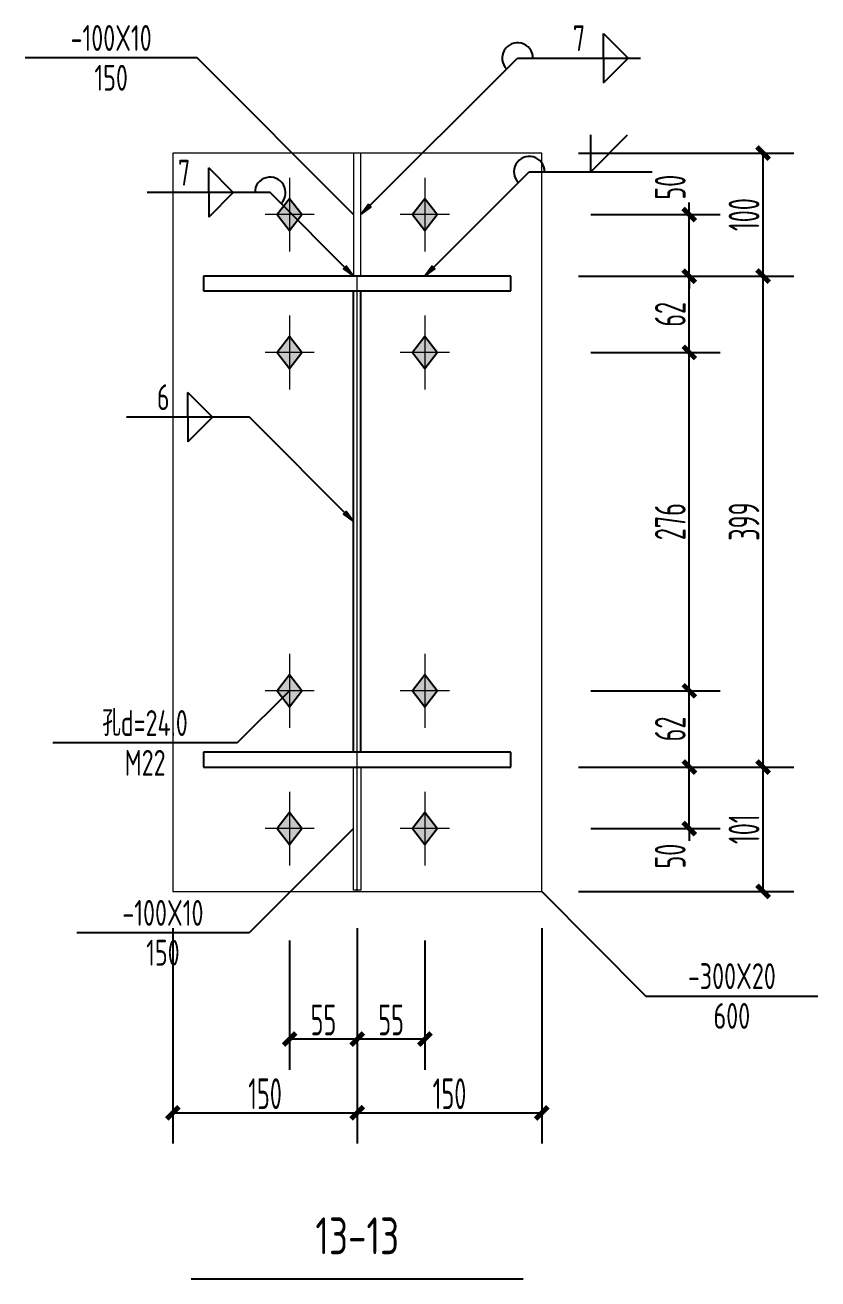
# Model space of a CAD drawing. Extents: x 447413 to 2975780, y -1432727 to 1301644.
# Drawn here: x 2662682 to 2669129, y -1262910 to -1252719 of the extents above; entities that cross this region are included whole.
import ezdxf
from ezdxf.enums import TextEntityAlignment as Align

# ---------------------------------------------------------------- set-up
doc = ezdxf.new("R2010")
doc.units = 0
doc.header["$LTSCALE"] = 1000
doc.header["$MEASUREMENT"] = 0
doc.linetypes.add('线型6', pattern=[8.75, 5, -1.25, 1.25, -1.25])
for name, color, linetype in [('10', 7, 'Continuous'), ('尺寸标注', 253, 'Continuous'), ('焊缝标注', 253, 'Continuous'), ('螺栓孔标注', 253, 'Continuous'), ('钢板标注', 253, 'Continuous')]:
    doc.layers.add(name, color=color, linetype=linetype)
doc.layers.add('20', color=2, linetype='Continuous', lineweight=18)
doc.styles.add('PkpmHz', font='Pkpmeng', dxfattribs={"width": 0.6, "bigfont": 'hztxt'})
doc.dimstyles.new('Pkpm_1.00', dxfattribs={"dimtxt": 250, "dimasz": 100, "dimexe": 250, "dimexo": 0.0625, "dimgap": 30, "dimtad": 1, "dimdec": 0, "dimrnd": 5, "dimzin": 0, "dimdsep": 46, "dimtxsty": 'PkpmHz', "dimblk1": 'ARCHTICK', "dimblk2": 'ARCHTICK', "dimsah": 1, "dimcen": 0.09, "dimadec": 0, "dimazin": 0, "dimtfac": 1, "dimtdec": 0, "dimtmove": 2, "dimatfit": 1, "dimfxl": 0, "dimtolj": 1, "dimtzin": 0, "dimarcsym": 0})

# ---------------------------------------------------------------- blocks, each defined once
blk = doc.blocks.new('_ArchTick')
at = {"color": 0, "linetype": 'ByBlock', "const_width": 0.4}
blk.add_lwpolyline([(-0.5, -0.5), (0.5, 0.5)], dxfattribs=at)
blk = doc.blocks.new('*D1453')
at = {"layer": 'Defpoints', "color": 0, "linetype": 'Continuous', "transparency": 16777216}
for p in [(2666883, -1254260), (2668083, -1254260), (2666883, -1254760)]:
    blk.add_point(p, dxfattribs=at)
at = {"layer": '尺寸标注', "color": 0, "linetype": 'Continuous', "lineweight": -2, "transparency": 16777216}
for p, q in [((2668083, -1254260), (2668083, -1254160)), ((2667283, -1254260), (2668333, -1254260)), ((2668083, -1254760), (2668083, -1254260)), ((2667283, -1254760), (2668333, -1254760)), ((2668083, -1254760), (2668083, -1254860))]:
    blk.add_line(p, q, dxfattribs=at)
at = {"layer": '尺寸标注', "color": 0, "linetype": 'Continuous', "lineweight": -2, "transparency": 16777216, "xscale": 100, "yscale": 100, "zscale": 100}
for p, rotation in [((2668083, -1254260), 270), ((2668083, -1254760), 90)]:
    blk.add_blockref('_ArchTick', p, dxfattribs=dict(at, rotation=rotation))
at = {"layer": '尺寸标注', "color": 0, "linetype": 'Continuous', "transparency": 16777216, "insert": (2667928, -1254037), "char_height": 250, "attachment_point": 5, "rotation": 90, "style": 'PkpmHz'}
blk.add_mtext('\\A1;50', dxfattribs=at)
blk = doc.blocks.new('*D1454')
at = {"layer": 'Defpoints', "color": 0, "linetype": 'Continuous', "transparency": 16777216}
for p in [(2666883, -1254760), (2668083, -1254760), (2666883, -1255380)]:
    blk.add_point(p, dxfattribs=at)
at = {"layer": '尺寸标注', "color": 0, "linetype": 'Continuous', "lineweight": -2, "transparency": 16777216}
for p, q in [((2667283, -1254760), (2668333, -1254760)), ((2668083, -1255380), (2668083, -1254760)), ((2667283, -1255380), (2668333, -1255380))]:
    blk.add_line(p, q, dxfattribs=at)
at = {"layer": '尺寸标注', "color": 0, "linetype": 'Continuous', "lineweight": -2, "transparency": 16777216, "xscale": 100, "yscale": 100, "zscale": 100}
for p, rotation in [((2668083, -1254760), 90), ((2668083, -1255380), 270)]:
    blk.add_blockref('_ArchTick', p, dxfattribs=dict(at, rotation=rotation))
at = {"layer": '尺寸标注', "color": 0, "linetype": 'Continuous', "transparency": 16777216, "insert": (2667928, -1255070), "char_height": 250, "attachment_point": 5, "rotation": 90, "style": 'PkpmHz'}
blk.add_mtext('\\A1;62', dxfattribs=at)
blk = doc.blocks.new('*D1455')
at = {"layer": 'Defpoints', "color": 0, "linetype": 'Continuous', "transparency": 16777216}
for p in [(2666883, -1258750), (2668083, -1258750), (2666883, -1259250)]:
    blk.add_point(p, dxfattribs=at)
at = {"layer": '尺寸标注', "color": 0, "linetype": 'Continuous', "lineweight": -2, "transparency": 16777216}
for p, q in [((2668083, -1258750), (2668083, -1258650)), ((2667283, -1258750), (2668333, -1258750)), ((2668083, -1259250), (2668083, -1258750)), ((2667283, -1259250), (2668333, -1259250)), ((2668083, -1259250), (2668083, -1259350))]:
    blk.add_line(p, q, dxfattribs=at)
at = {"layer": '尺寸标注', "color": 0, "linetype": 'Continuous', "lineweight": -2, "transparency": 16777216, "xscale": 100, "yscale": 100, "zscale": 100}
for p, rotation in [((2668083, -1258750), 270), ((2668083, -1259250), 90)]:
    blk.add_blockref('_ArchTick', p, dxfattribs=dict(at, rotation=rotation))
at = {"layer": '尺寸标注', "color": 0, "linetype": 'Continuous', "transparency": 16777216, "insert": (2667928, -1259474), "char_height": 250, "attachment_point": 5, "rotation": 90, "style": 'PkpmHz'}
blk.add_mtext('\\A1;50', dxfattribs=at)
blk = doc.blocks.new('*D1456')
at = {"layer": 'Defpoints', "color": 0, "linetype": 'Continuous', "transparency": 16777216}
for p in [(2666883, -1258130), (2668083, -1258130), (2666883, -1258750)]:
    blk.add_point(p, dxfattribs=at)
at = {"layer": '尺寸标注', "color": 0, "linetype": 'Continuous', "lineweight": -2, "transparency": 16777216}
for p, q in [((2667283, -1258130), (2668333, -1258130)), ((2668083, -1258750), (2668083, -1258130)), ((2667283, -1258750), (2668333, -1258750))]:
    blk.add_line(p, q, dxfattribs=at)
at = {"layer": '尺寸标注', "color": 0, "linetype": 'Continuous', "lineweight": -2, "transparency": 16777216, "xscale": 100, "yscale": 100, "zscale": 100}
for p, rotation in [((2668083, -1258130), 90), ((2668083, -1258750), 270)]:
    blk.add_blockref('_ArchTick', p, dxfattribs=dict(at, rotation=rotation))
at = {"layer": '尺寸标注', "color": 0, "linetype": 'Continuous', "transparency": 16777216, "insert": (2667928, -1258440), "char_height": 250, "attachment_point": 5, "rotation": 90, "style": 'PkpmHz'}
blk.add_mtext('\\A1;62', dxfattribs=at)
blk = doc.blocks.new('*D1457')
at = {"layer": 'Defpoints', "color": 0, "linetype": 'Continuous', "transparency": 16777216}
for p in [(2666883, -1255380), (2668083, -1255380), (2666883, -1258130)]:
    blk.add_point(p, dxfattribs=at)
at = {"layer": '尺寸标注', "color": 0, "linetype": 'Continuous', "lineweight": -2, "transparency": 16777216}
for p, q in [((2667283, -1255380), (2668333, -1255380)), ((2668083, -1258130), (2668083, -1255380)), ((2667283, -1258130), (2668333, -1258130))]:
    blk.add_line(p, q, dxfattribs=at)
at = {"layer": '尺寸标注', "color": 0, "linetype": 'Continuous', "lineweight": -2, "transparency": 16777216, "xscale": 100, "yscale": 100, "zscale": 100}
for p, rotation in [((2668083, -1255380), 90), ((2668083, -1258130), 270)]:
    blk.add_blockref('_ArchTick', p, dxfattribs=dict(at, rotation=rotation))
at = {"layer": '尺寸标注', "color": 0, "linetype": 'Continuous', "transparency": 16777216, "insert": (2667928, -1256755), "char_height": 250, "attachment_point": 5, "rotation": 90, "style": 'PkpmHz'}
blk.add_mtext('\\A1;276', dxfattribs=at)
blk = doc.blocks.new('*D1458')
at = {"layer": 'Defpoints', "color": 0, "linetype": 'Continuous', "transparency": 16777216}
for p in [(2664833, -1259760), (2665383, -1259760), (2665383, -1260960)]:
    blk.add_point(p, dxfattribs=at)
at = {"layer": '尺寸标注', "color": 0, "linetype": 'Continuous', "lineweight": -2, "transparency": 16777216}
for p, q in [((2664833, -1260160), (2664833, -1261210)), ((2665383, -1260160), (2665383, -1261210)), ((2664833, -1260960), (2665383, -1260960))]:
    blk.add_line(p, q, dxfattribs=at)
at = {"layer": '尺寸标注', "color": 0, "linetype": 'Continuous', "lineweight": -2, "transparency": 16777216, "xscale": 100, "yscale": 100, "zscale": 100, "rotation": 180}
blk.add_blockref('_ArchTick', (2664833, -1260960), dxfattribs=at)
at = {"layer": '尺寸标注', "color": 0, "linetype": 'Continuous', "lineweight": -2, "transparency": 16777216, "xscale": 100, "yscale": 100, "zscale": 100}
blk.add_blockref('_ArchTick', (2665383, -1260960), dxfattribs=at)
at = {"layer": '尺寸标注', "color": 0, "linetype": 'Continuous', "transparency": 16777216, "insert": (2665108, -1260805), "char_height": 250, "attachment_point": 5, "style": 'PkpmHz'}
blk.add_mtext('\\A1;55', dxfattribs=at)
blk = doc.blocks.new('*D1459')
at = {"layer": 'Defpoints', "color": 0, "linetype": 'Continuous', "transparency": 16777216}
for p in [(2665383, -1259760), (2665933, -1259760), (2665933, -1260960)]:
    blk.add_point(p, dxfattribs=at)
at = {"layer": '尺寸标注', "color": 0, "linetype": 'Continuous', "lineweight": -2, "transparency": 16777216}
for p, q in [((2665383, -1260160), (2665383, -1261210)), ((2665933, -1260160), (2665933, -1261210)), ((2665383, -1260960), (2665933, -1260960))]:
    blk.add_line(p, q, dxfattribs=at)
at = {"layer": '尺寸标注', "color": 0, "linetype": 'Continuous', "lineweight": -2, "transparency": 16777216, "xscale": 100, "yscale": 100, "zscale": 100, "rotation": 180}
blk.add_blockref('_ArchTick', (2665383, -1260960), dxfattribs=at)
at = {"layer": '尺寸标注', "color": 0, "linetype": 'Continuous', "lineweight": -2, "transparency": 16777216, "xscale": 100, "yscale": 100, "zscale": 100}
blk.add_blockref('_ArchTick', (2665933, -1260960), dxfattribs=at)
at = {"layer": '尺寸标注', "color": 0, "linetype": 'Continuous', "transparency": 16777216, "insert": (2665658, -1260805), "char_height": 250, "attachment_point": 5, "style": 'PkpmHz'}
blk.add_mtext('\\A1;55', dxfattribs=at)
blk = doc.blocks.new('*D1460')
at = {"layer": 'Defpoints', "color": 0, "linetype": 'Continuous', "transparency": 16777216}
for p in [(2663883, -1259760), (2665383, -1259760), (2665383, -1261560)]:
    blk.add_point(p, dxfattribs=at)
at = {"layer": '尺寸标注', "color": 0, "linetype": 'Continuous', "lineweight": -2, "transparency": 16777216}
for p, q in [((2663883, -1260060), (2663883, -1261810)), ((2665383, -1260060), (2665383, -1261810)), ((2663883, -1261560), (2665383, -1261560))]:
    blk.add_line(p, q, dxfattribs=at)
at = {"layer": '尺寸标注', "color": 0, "linetype": 'Continuous', "lineweight": -2, "transparency": 16777216, "xscale": 100, "yscale": 100, "zscale": 100, "rotation": 180}
blk.add_blockref('_ArchTick', (2663883, -1261560), dxfattribs=at)
at = {"layer": '尺寸标注', "color": 0, "linetype": 'Continuous', "lineweight": -2, "transparency": 16777216, "xscale": 100, "yscale": 100, "zscale": 100}
blk.add_blockref('_ArchTick', (2665383, -1261560), dxfattribs=at)
at = {"layer": '尺寸标注', "color": 0, "linetype": 'Continuous', "transparency": 16777216, "insert": (2664633, -1261405), "char_height": 250, "attachment_point": 5, "style": 'PkpmHz'}
blk.add_mtext('\\A1;150', dxfattribs=at)
blk = doc.blocks.new('*D1461')
at = {"layer": 'Defpoints', "color": 0, "linetype": 'Continuous', "transparency": 16777216}
for p in [(2665383, -1259760), (2666883, -1259760), (2666883, -1261560)]:
    blk.add_point(p, dxfattribs=at)
at = {"layer": '尺寸标注', "color": 0, "linetype": 'Continuous', "lineweight": -2, "transparency": 16777216}
for p, q in [((2665383, -1260060), (2665383, -1261810)), ((2666883, -1260060), (2666883, -1261810)), ((2665383, -1261560), (2666883, -1261560))]:
    blk.add_line(p, q, dxfattribs=at)
at = {"layer": '尺寸标注', "color": 0, "linetype": 'Continuous', "lineweight": -2, "transparency": 16777216, "xscale": 100, "yscale": 100, "zscale": 100, "rotation": 180}
blk.add_blockref('_ArchTick', (2665383, -1261560), dxfattribs=at)
at = {"layer": '尺寸标注', "color": 0, "linetype": 'Continuous', "lineweight": -2, "transparency": 16777216, "xscale": 100, "yscale": 100, "zscale": 100}
blk.add_blockref('_ArchTick', (2666883, -1261560), dxfattribs=at)
at = {"layer": '尺寸标注', "color": 0, "linetype": 'Continuous', "transparency": 16777216, "insert": (2666133, -1261405), "char_height": 250, "attachment_point": 5, "style": 'PkpmHz'}
blk.add_mtext('\\A1;150', dxfattribs=at)
blk = doc.blocks.new('*D1462')
at = {"layer": 'Defpoints', "color": 0, "linetype": 'Continuous', "transparency": 16777216}
for p in [(2666883, -1258750), (2668683, -1258750), (2666883, -1259760)]:
    blk.add_point(p, dxfattribs=at)
at = {"layer": '尺寸标注', "color": 0, "linetype": 'Continuous', "lineweight": -2, "transparency": 16777216}
for p, q in [((2667183, -1258750), (2668933, -1258750)), ((2668683, -1259760), (2668683, -1258750)), ((2667183, -1259760), (2668933, -1259760))]:
    blk.add_line(p, q, dxfattribs=at)
at = {"layer": '尺寸标注', "color": 0, "linetype": 'Continuous', "lineweight": -2, "transparency": 16777216, "xscale": 100, "yscale": 100, "zscale": 100}
for p, rotation in [((2668683, -1258750), 90), ((2668683, -1259760), 270)]:
    blk.add_blockref('_ArchTick', p, dxfattribs=dict(at, rotation=rotation))
at = {"layer": '尺寸标注', "color": 0, "linetype": 'Continuous', "transparency": 16777216, "insert": (2668528, -1259255), "char_height": 250, "attachment_point": 5, "rotation": 90, "style": 'PkpmHz'}
blk.add_mtext('\\A1;101', dxfattribs=at)
blk = doc.blocks.new('*D1463')
at = {"layer": 'Defpoints', "color": 0, "linetype": 'Continuous', "transparency": 16777216}
for p in [(2666883, -1254760), (2668683, -1254760), (2666883, -1258750)]:
    blk.add_point(p, dxfattribs=at)
at = {"layer": '尺寸标注', "color": 0, "linetype": 'Continuous', "lineweight": -2, "transparency": 16777216}
for p, q in [((2667183, -1254760), (2668933, -1254760)), ((2668683, -1258750), (2668683, -1254760)), ((2667183, -1258750), (2668933, -1258750))]:
    blk.add_line(p, q, dxfattribs=at)
at = {"layer": '尺寸标注', "color": 0, "linetype": 'Continuous', "lineweight": -2, "transparency": 16777216, "xscale": 100, "yscale": 100, "zscale": 100}
for p, rotation in [((2668683, -1254760), 90), ((2668683, -1258750), 270)]:
    blk.add_blockref('_ArchTick', p, dxfattribs=dict(at, rotation=rotation))
at = {"layer": '尺寸标注', "color": 0, "linetype": 'Continuous', "transparency": 16777216, "insert": (2668528, -1256755), "char_height": 250, "attachment_point": 5, "rotation": 90, "style": 'PkpmHz'}
blk.add_mtext('\\A1;399', dxfattribs=at)
blk = doc.blocks.new('*D1464')
at = {"layer": 'Defpoints', "color": 0, "linetype": 'Continuous', "transparency": 16777216}
for p in [(2666883, -1253760), (2668683, -1253760), (2666883, -1254760)]:
    blk.add_point(p, dxfattribs=at)
at = {"layer": '尺寸标注', "color": 0, "linetype": 'Continuous', "lineweight": -2, "transparency": 16777216}
for p, q in [((2667183, -1253760), (2668933, -1253760)), ((2668683, -1254760), (2668683, -1253760)), ((2667183, -1254760), (2668933, -1254760))]:
    blk.add_line(p, q, dxfattribs=at)
at = {"layer": '尺寸标注', "color": 0, "linetype": 'Continuous', "lineweight": -2, "transparency": 16777216, "xscale": 100, "yscale": 100, "zscale": 100}
for p, rotation in [((2668683, -1253760), 90), ((2668683, -1254760), 270)]:
    blk.add_blockref('_ArchTick', p, dxfattribs=dict(at, rotation=rotation))
at = {"layer": '尺寸标注', "color": 0, "linetype": 'Continuous', "transparency": 16777216, "insert": (2668528, -1254260), "char_height": 250, "attachment_point": 5, "rotation": 90, "style": 'PkpmHz'}
blk.add_mtext('\\A1;100', dxfattribs=at)

msp = doc.modelspace()

# ---------------------------------------------------------------- hatches: boundary and pattern name
at = {"layer": '10'}
for points in [[(2664832.9, -1254130.1), (2664732.9, -1254260.1), (2664832.9, -1254390.1), (2664932.9, -1254260.1)], [(2665932.9, -1254130.1), (2665832.9, -1254260.1), (2665932.9, -1254390.1), (2666032.9, -1254260.1)], [(2664832.9, -1255250.1), (2664732.9, -1255380.1), (2664832.9, -1255510.1), (2664932.9, -1255380.1)], [(2665932.9, -1255250.1), (2665832.9, -1255380.1), (2665932.9, -1255510.1), (2666032.9, -1255380.1)], [(2664832.9, -1258000.1), (2664732.9, -1258130.1), (2664832.9, -1258260.1), (2664932.9, -1258130.1)], [(2665932.9, -1258000.1), (2665832.9, -1258130.1), (2665932.9, -1258260.1), (2666032.9, -1258130.1)], [(2664832.9, -1259120.1), (2664732.9, -1259250.1), (2664832.9, -1259380.1), (2664932.9, -1259250.1)], [(2665932.9, -1259120.1), (2665832.9, -1259250.1), (2665932.9, -1259380.1), (2666032.9, -1259250.1)]]:
    msp.add_hatch(color=1, dxfattribs=at).paths.add_polyline_path(points)
at = {"layer": '焊缝标注'}
for points in [[(2665412.9, -1254260.1), (2665494.2, -1254200.1), (2665473, -1254178.8)], [(2665352.9, -1254760.1), (2665292.9, -1254678.7), (2665271.6, -1254699.9)], [(2665932.9, -1254760.1), (2666014.2, -1254700.1), (2665993, -1254678.8)], [(2665352.9, -1256755.1), (2665292.9, -1256673.7), (2665271.6, -1256694.9)]]:
    msp.add_hatch(color=256, dxfattribs=at).paths.add_polyline_path(points)

# ---------------------------------------------------------------- linework, layer by layer
at = {"layer": '10', "linetype": '线型6', "lineweight": 18}
msp.add_line((2665382.9, -1259765.1, 126000), (2665382.9, -1253755.1, 126000), dxfattribs=at)
at = {"layer": '10', "color": 9, "lineweight": 18}
for p, q in [((2664832.9, -1253960.1, 126000), (2664832.9, -1254560.1, 126000)), ((2665932.9, -1253960.1, 126000), (2665932.9, -1254560.1, 126000)), ((2665032.9, -1254260.1, 126000), (2664632.9, -1254260.1, 126000)), ((2666132.9, -1254260.1, 126000), (2665732.9, -1254260.1, 126000)), ((2664832.9, -1255080.1, 126000), (2664832.9, -1255680.1, 126000)), ((2665932.9, -1255080.1, 126000), (2665932.9, -1255680.1, 126000)), ((2665032.9, -1255380.1, 126000), (2664632.9, -1255380.1, 126000)), ((2666132.9, -1255380.1, 126000), (2665732.9, -1255380.1, 126000)), ((2664832.9, -1257830.1, 126000), (2664832.9, -1258430.1, 126000)), ((2665932.9, -1257830.1, 126000), (2665932.9, -1258430.1, 126000)), ((2665032.9, -1258130.1, 126000), (2664632.9, -1258130.1, 126000)), ((2666132.9, -1258130.1, 126000), (2665732.9, -1258130.1, 126000)), ((2664832.9, -1258950.1, 126000), (2664832.9, -1259550.1, 126000)), ((2665932.9, -1258950.1, 126000), (2665932.9, -1259550.1, 126000)), ((2665032.9, -1259250.1, 126000), (2664632.9, -1259250.1, 126000)), ((2666132.9, -1259250.1, 126000), (2665732.9, -1259250.1, 126000))]:
    msp.add_line(p, q, dxfattribs=at)
at = {"layer": '10', "color": 3}
for p, q in [((2666632.9, -1254760.1, 126000), (2664132.9, -1254760.1, 126000)), ((2664132.9, -1254760.1, 126000), (2664132.9, -1254880.1, 126000)), ((2666632.9, -1254880.1, 126000), (2666632.9, -1254760.1, 126000)), ((2664132.9, -1254880.1, 126000), (2666632.9, -1254880.1, 126000)), ((2665352.9, -1258630.1, 126000), (2665352.9, -1254880.1, 126000)), ((2665412.9, -1258630.1, 126000), (2665412.9, -1254880.1, 126000)), ((2666632.9, -1258630.1, 126000), (2664132.9, -1258630.1, 126000)), ((2664132.9, -1258630.1, 126000), (2664132.9, -1258750.1, 126000)), ((2666632.9, -1258750.1, 126000), (2666632.9, -1258630.1, 126000)), ((2664132.9, -1258750.1, 126000), (2666632.9, -1258750.1, 126000))]:
    msp.add_line(p, q, dxfattribs=at)
at = {"layer": '10'}
msp.add_line((2664032.9, -1262910.1, 126000), (2666732.9, -1262910.1, 126000), dxfattribs=at)
at = {"layer": '10', "color": 1, "linetype": 'Continuous', "elevation": 126000}
for points in [[(2664832.9, -1254130.1), (2664732.9, -1254260.1), (2664832.9, -1254390.1), (2664932.9, -1254260.1)], [(2665932.9, -1254130.1), (2665832.9, -1254260.1), (2665932.9, -1254390.1), (2666032.9, -1254260.1)], [(2664832.9, -1255250.1), (2664732.9, -1255380.1), (2664832.9, -1255510.1), (2664932.9, -1255380.1)], [(2665932.9, -1255250.1), (2665832.9, -1255380.1), (2665932.9, -1255510.1), (2666032.9, -1255380.1)], [(2664832.9, -1258000.1), (2664732.9, -1258130.1), (2664832.9, -1258260.1), (2664932.9, -1258130.1)], [(2665932.9, -1258000.1), (2665832.9, -1258130.1), (2665932.9, -1258260.1), (2666032.9, -1258130.1)], [(2664832.9, -1259120.1), (2664732.9, -1259250.1), (2664832.9, -1259380.1), (2664932.9, -1259250.1)], [(2665932.9, -1259120.1), (2665832.9, -1259250.1), (2665932.9, -1259380.1), (2666032.9, -1259250.1)]]:
    msp.add_lwpolyline(points, close=True, dxfattribs=at)
at = {"layer": '20'}
for p, q in [((2666882.9, -1253760.1, 126000), (2663882.9, -1253760.1, 126000)), ((2663882.9, -1253760.1, 126000), (2663882.9, -1259760.1, 126000)), ((2665412.9, -1253760.1, 126000), (2665352.9, -1253760.1, 126000)), ((2665352.9, -1253760.1, 126000), (2665352.9, -1254760.1, 126000)), ((2665412.9, -1254760.1, 126000), (2665412.9, -1253760.1, 126000)), ((2666882.9, -1259760.1, 126000), (2666882.9, -1253760.1, 126000)), ((2665352.9, -1254760.1, 126000), (2665412.9, -1254760.1, 126000)), ((2665352.9, -1258750.1, 126000), (2665412.9, -1258750.1, 126000)), ((2665352.9, -1259750.1, 126000), (2665352.9, -1258750.1, 126000)), ((2665412.9, -1258750.1, 126000), (2665412.9, -1259750.1, 126000)), ((2663882.9, -1259760.1, 126000), (2666882.9, -1259760.1, 126000)), ((2665412.9, -1259750.1, 126000), (2665352.9, -1259750.1, 126000))]:
    msp.add_line(p, q, dxfattribs=at)
at = {"layer": '焊缝标注'}
for p, q in [((2667386.2, -1252787.8, 126000), (2667586.2, -1252987.8, 126000)), ((2667386.2, -1252987.8, 126000), (2667386.2, -1252787.8, 126000)), ((2665412.9, -1254260.1, 126000), (2666686.2, -1252987.8, 126000)), ((2666686.2, -1252987.8, 126000), (2667686.2, -1252987.8, 126000)), ((2667386.2, -1253187.8, 126000), (2667586.2, -1252987.8, 126000)), ((2667386.2, -1252987.8, 126000), (2667386.2, -1253187.8, 126000)), ((2667281.7, -1253911.9, 126000), (2667281.7, -1253611.9, 126000)), ((2667281.7, -1253911.9, 126000), (2667581.7, -1253611.9, 126000)), ((2664374.9, -1254080.5, 126000), (2664174.9, -1253880.5, 126000)), ((2664174.9, -1254080.5, 126000), (2664174.9, -1253880.5, 126000)), ((2665932.9, -1254760.1, 126000), (2666781.7, -1253911.9, 126000)), ((2666781.7, -1253911.9, 126000), (2667781.7, -1253911.9, 126000)), ((2664674.9, -1254080.5, 126000), (2663674.9, -1254080.5, 126000)), ((2664374.9, -1254080.5, 126000), (2664174.9, -1254280.5, 126000)), ((2664174.9, -1254080.5, 126000), (2664174.9, -1254280.5, 126000)), ((2665352.9, -1254760.1, 126000), (2664674.9, -1254080.5, 126000)), ((2664205.3, -1255905.6, 126000), (2664005.3, -1255705.6, 126000)), ((2664005.3, -1255905.6, 126000), (2664005.3, -1255705.6, 126000)), ((2664505.3, -1255905.6, 126000), (2663505.3, -1255905.6, 126000)), ((2664205.3, -1255905.6, 126000), (2664005.3, -1256105.6, 126000)), ((2664005.3, -1255905.6, 126000), (2664005.3, -1256105.6, 126000)), ((2665352.9, -1256755.1, 126000), (2664505.3, -1255905.6, 126000))]:
    msp.add_line(p, q, dxfattribs=at)
at = {"layer": '焊缝标注', "linetype": 'Continuous', "elevation": 126000}
for points in [[(2665412.9, -1254260.1), (2665494.2, -1254200.1), (2665473, -1254178.8)], [(2665352.9, -1254760.1), (2665292.9, -1254678.7), (2665271.6, -1254699.9)], [(2665932.9, -1254760.1), (2666014.2, -1254700.1), (2665993, -1254678.8)], [(2665352.9, -1256755.1), (2665292.9, -1256673.7), (2665271.6, -1256694.9)]]:
    msp.add_lwpolyline(points, close=True, dxfattribs=at)
at = {"layer": '焊缝标注'}
for centre, start, end in [((2666686.2, -1252987.8, 126000), 0, 224.97719), ((2666781.7, -1253911.9, 126000), 0, 224.97719), ((2664674.9, -1254080.5, 126000), 314.93158, 180)]:
    msp.add_arc(centre, 125, start, end, dxfattribs=at)
at = {"layer": '螺栓孔标注'}
for p, q in [((2664832.9, -1258130.1, 126000), (2664407.7, -1258553.6, 126000)), ((2664407.7, -1258553.6, 126000), (2662907.7, -1258553.6, 126000))]:
    msp.add_line(p, q, dxfattribs=at)
at = {"layer": '螺栓孔标注', "const_width": 0.1, "elevation": 126000}
msp.add_lwpolyline([(2664832.9, -1258130.1, 1), (2664832.8, -1258130.1, 1)], format="xyb", close=True, dxfattribs=at)
at = {"layer": '钢板标注'}
for p, q in [((2664081.6, -1252985.8, 126000), (2662681.6, -1252985.8, 126000)), ((2665352.9, -1254260.1, 126000), (2664081.6, -1252985.8, 126000)), ((2665352.9, -1259250.1, 126000), (2664502.6, -1260097, 126000)), ((2666882.9, -1259760.1, 126000), (2667729, -1260611, 126000)), ((2664502.6, -1260097, 126000), (2663102.6, -1260097, 126000)), ((2667729, -1260611, 126000), (2669129, -1260611, 126000))]:
    msp.add_line(p, q, dxfattribs=at)
at = {"layer": '钢板标注', "const_width": 0.1, "elevation": 126000}
for points in [[(2665352.9, -1254260.1, 1), (2665352.8, -1254260.1, 1)], [(2665352.9, -1259250.1, 1), (2665352.8, -1259250.1, 1)], [(2666882.9, -1259760.1, 1), (2666882.8, -1259760.1, 1)]]:
    msp.add_lwpolyline(points, format="xyb", close=True, dxfattribs=at)

# ---------------------------------------------------------------- texts
at = {"layer": '10', "style": 'PkpmHz', "width": 0.77}
msp.add_text('13-13', height=300, dxfattribs=at).set_placement((2665382.9, -1262560.1, 126000), align=Align.MIDDLE_CENTER)
at = {"layer": '焊缝标注', "style": 'PkpmHz', "width": 0.71}
for s, p in [('7', (2667186.2, -1252931.2, 126000)), ('7', (2663974.9, -1254023.9, 126000)), ('6', (2663805.3, -1255849, 126000))]:
    msp.add_text(s, height=210, dxfattribs=at).set_placement(p, align=Align.CENTER)
at = {"layer": '螺栓孔标注', "style": 'PkpmHz', "width": 0.71}
msp.add_text('孔d=24.0', height=210, dxfattribs=at).set_placement((2663657.7, -1258496.9, 126000), align=Align.CENTER)
msp.add_text('M22', height=210, dxfattribs=at).set_placement((2663657.7, -1258610.2, 126000), align=Align.TOP_CENTER)
at = {"layer": '钢板标注', "style": 'PkpmHz', "width": 0.71}
for s, p in [('-100X10', (2663381.6, -1252929.2, 126000)), ('-100X10', (2663802.6, -1260040.4, 126000)), ('-300X20', (2668429, -1260554.4, 126000))]:
    msp.add_text(s, height=210, dxfattribs=at).set_placement(p, align=Align.CENTER)
for s, p in [('150', (2663381.6, -1253042.4, 126000)), ('150', (2663802.6, -1260153.6, 126000)), ('600', (2668429, -1260667.6, 126000))]:
    msp.add_text(s, height=210, dxfattribs=at).set_placement(p, align=Align.TOP_CENTER)

# ---------------------------------------------------------------- dimensions: what is measured, and where the dimension line sits
at = {"layer": '尺寸标注', "linetype": 'Continuous'}
for base, p1, p2, text, override, picture, middle in [((2668682.9, -1253760.1, 126000), (2666882.9, -1254760.1, 126000), (2666882.9, -1253760.1, 126000), '100', {"dimexo": 300, "dimtih": 0, "dimtoh": 0}, '*D1464', (2668527.9, -1254260.1, 126000)), ((2668082.9, -1254760.1, 126000), (2666882.9, -1255380.1, 126000), (2666882.9, -1254760.1, 126000), '62', {"dimexo": 400, "dimtih": 0, "dimtoh": 0}, '*D1454', (2667927.9, -1255070.1, 126000)), ((2668682.9, -1254760.1, 126000), (2666882.9, -1258750.1, 126000), (2666882.9, -1254760.1, 126000), '399', {"dimexo": 300, "dimtih": 0, "dimtoh": 0}, '*D1463', (2668527.9, -1256755.1, 126000)), ((2668082.9, -1255380.1, 126000), (2666882.9, -1258130.1, 126000), (2666882.9, -1255380.1, 126000), '276', {"dimexo": 400, "dimtih": 0, "dimtoh": 0}, '*D1457', (2667927.9, -1256755.1, 126000)), ((2668082.9, -1258130.1, 126000), (2666882.9, -1258750.1, 126000), (2666882.9, -1258130.1, 126000), '62', {"dimexo": 400, "dimtih": 0, "dimtoh": 0}, '*D1456', (2667927.9, -1258440.1, 126000)), ((2668682.9, -1258750.1, 126000), (2666882.9, -1259760.1, 126000), (2666882.9, -1258750.1, 126000), '101', {"dimexo": 300, "dimtih": 0, "dimtoh": 0}, '*D1462', (2668527.9, -1259255.1, 126000))]:
    dim = msp.add_linear_dim(base=base, p1=p1, p2=p2, angle=90, text=text, dimstyle='Pkpm_1.00', override=override, dxfattribs=at)
    dim.commit()
    dim.dimension.update_dxf_attribs({"geometry": picture, "text_midpoint": middle})
for base, p1, p2, picture, middle in [((2668082.9, -1254260.1, 126000), (2666882.9, -1254760.1, 126000), (2666882.9, -1254260.1, 126000), '*D1453', (2667927.6, -1254036.5, 126000)), ((2668082.9, -1258750.1, 126000), (2666882.9, -1259250.1, 126000), (2666882.9, -1258750.1, 126000), '*D1455', (2667927.6, -1259473.8, 126000))]:
    dim = msp.add_linear_dim(base=base, p1=p1, p2=p2, angle=90, text='50', dimstyle='Pkpm_1.00', override={"dimexo": 400, "dimtih": 0, "dimtoh": 0}, dxfattribs=at)
    dim.commit()
    dim.dimension.update_dxf_attribs({"geometry": picture, "text_midpoint": middle, "dimtype": 128})
for base, p1, p2, text, override, picture, middle in [((2665382.9, -1261560.1, 126000), (2663882.9, -1259760.1, 126000), (2665382.9, -1259760.1, 126000), '150', {"dimexo": 300, "dimtih": 0, "dimtoh": 0}, '*D1460', (2664632.9, -1261405.1, 126000)), ((2665382.9, -1260960.1, 126000), (2664832.9, -1259760.1, 126000), (2665382.9, -1259760.1, 126000), '55', {"dimexo": 400, "dimtih": 0, "dimtoh": 0}, '*D1458', (2665107.9, -1260805.1, 126000)), ((2665932.9, -1260960.1, 126000), (2665382.9, -1259760.1, 126000), (2665932.9, -1259760.1, 126000), '55', {"dimexo": 400, "dimtih": 0, "dimtoh": 0}, '*D1459', (2665657.9, -1260805.1, 126000)), ((2666882.9, -1261560.1, 126000), (2665382.9, -1259760.1, 126000), (2666882.9, -1259760.1, 126000), '150', {"dimexo": 300, "dimtih": 0, "dimtoh": 0}, '*D1461', (2666132.9, -1261405.1, 126000))]:
    dim = msp.add_linear_dim(base=base, p1=p1, p2=p2, text=text, dimstyle='Pkpm_1.00', override=override, dxfattribs=at)
    dim.commit()
    dim.dimension.update_dxf_attribs({"geometry": picture, "text_midpoint": middle})

doc.saveas('drawing.dxf')
